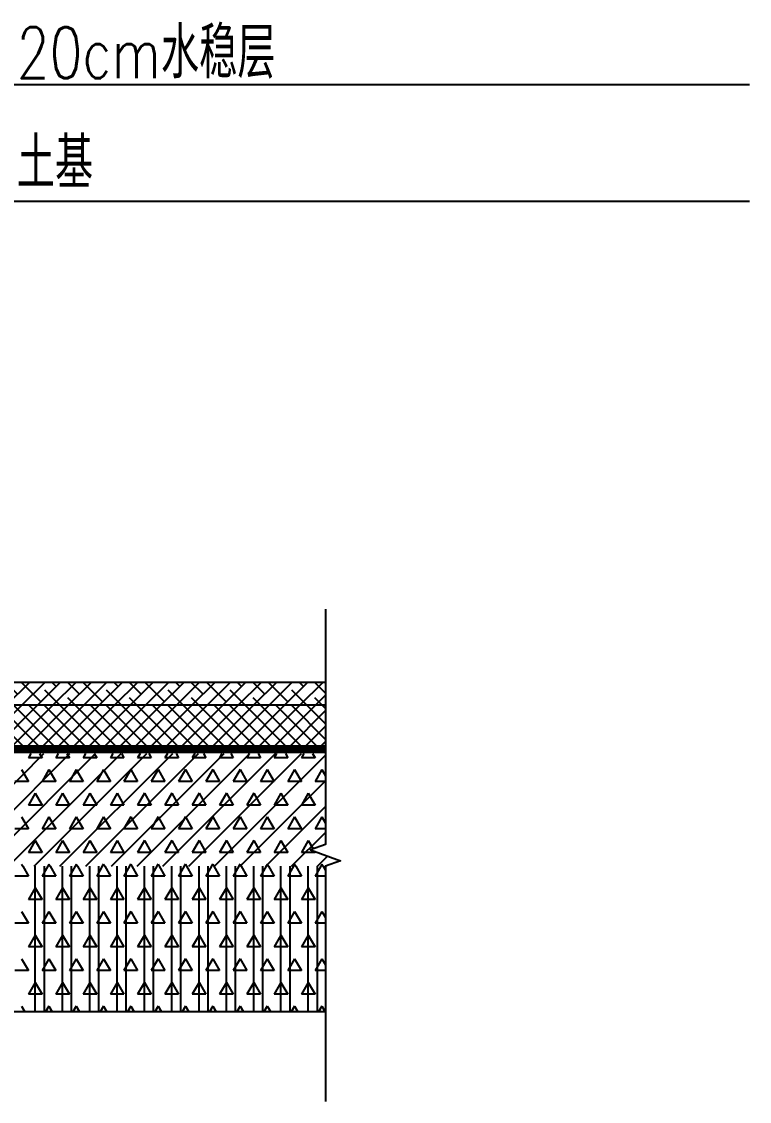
# Model space of a CAD drawing. Extents: x 755 to 3219, y -184 to 287.
# Drawn here: x 2931.9 to 2981.9, y -23.9 to 50.2 of the extents above; entities that cross this region are included whole.
import ezdxf

# ---------------------------------------------------------------- set-up
doc = ezdxf.new("R2010")
doc.units = 0
for name, color, linetype in [('RN', 3, 'Continuous'), ('填充', 30, 'Continuous'), ('标注', 7, 'Continuous')]:
    doc.layers.add(name, color=color, linetype=linetype)
doc.styles.add('gpshz', font='txt.shx', dxfattribs={"width": 0.75, "bigfont": 'hztxt.shx'})

msp = doc.modelspace()

# ---------------------------------------------------------------- hatches: boundary and pattern name
at = {"layer": '填充'}
h = msp.add_hatch(dxfattribs=at)
h.set_pattern_fill('ANSI38', color=8, scale=6, style=0)
h.set_pattern_definition([(45, (-674.6232, 4.052), (-0.53033009, 0.53033009), []), (135, (-674.6232, 4.052), (-1.59099026, 0.53033009), [1.875, -1.125])])
h.paths.add_polyline_path([(2930.294, 4.482), (2930.294, 4.883), (2930.294, 4.883), (2930.294, 4.883), (2930.294, 4.482, -0.000002), (2930.294, 4.482), (2930.294, 4.883), (2888.772, 4.883), (2888.772, 3.283), (2930.294, 3.283), (2930.294, 3.842), (2930.294, 4.082), (2930.294, 4.082), (2930.294, 4.482, 0.000002)])
h.paths.add_polyline_path([(2952.761, 4.883), (2930.294, 4.883), (2930.294, 4.793, -0.414214), (2930.494, 4.593, -0.414211), (2930.294, 4.393), (2930.294, 3.283), (2952.761, 3.283)])
h = msp.add_hatch(dxfattribs=at)
h.set_pattern_fill('ANSI37', color=8, scale=6, style=0)
h.set_pattern_definition([(45, (-674.6232, 4.052), (-0.53033009, 0.53033009), []), (135, (-674.6232, 4.052), (-0.53033009, -0.53033009), [])])
h.paths.add_polyline_path([(2930.294, 2.425, -0.446775), (2930.072, 2.624, -0.446772), (2930.294, 2.823), (2930.294, 3.092), (2930.294, 3.092), (2930.294, 3.283), (2888.772, 3.283), (2888.772, 0.483), (2930.294, 0.483)])
h.paths.add_polyline_path([(2952.761, 3.283), (2930.294, 3.283), (2930.294, 2.823, -0.382387), (2930.472, 2.624, -0.382385), (2930.294, 2.425), (2930.294, 0.483), (2952.761, 0.483)])

# ---------------------------------------------------------------- linework, layer by layer
at = {"color": 6}
for p, q in [((2952.761, 3.283, 2085.19), (2888.781, 3.283, 2085.19)), ((2952.761, 0.483, 2085.19), (2888.781, 0.483, 2085.19))]:
    msp.add_line(p, q, dxfattribs=at)
at = {"color": 8}
for p, q in [((2930.295, -3.161), (2933.428, -0.027)), ((2930.295, -4.928), (2935.196, -0.027)), ((2930.295, -6.696), (2936.964, -0.027)), ((2930.992, -7.767), (2938.731, -0.027)), ((2932.76, -7.767), (2940.499, -0.027)), ((2934.527, -7.767), (2942.267, -0.027)), ((2936.295, -7.767), (2944.035, -0.027)), ((2938.063, -7.767), (2945.802, -0.027)), ((2939.831, -7.767), (2947.57, -0.027)), ((2941.599, -7.767), (2949.338, -0.027)), ((2943.366, -7.767), (2951.106, -0.027)), ((2945.134, -7.767), (2952.761, -0.14)), ((2946.902, -7.767), (2952.761, -1.908)), ((2948.67, -7.767), (2952.761, -3.676)), ((2950.437, -7.767), (2952.761, -5.444)), ((2952.205, -7.767), (2952.903, -7.069)), ((2932.83, -17.767), (2932.83, -7.767)), ((2933.455, -17.767), (2933.455, -7.767)), ((2934.705, -17.767), (2934.705, -7.767)), ((2935.33, -17.767), (2935.33, -7.767)), ((2936.58, -17.767), (2936.58, -7.767)), ((2937.205, -17.767), (2937.205, -7.767)), ((2938.455, -17.767), (2938.455, -7.767)), ((2939.08, -17.767), (2939.08, -7.767)), ((2940.33, -17.767), (2940.33, -7.767)), ((2940.955, -17.767), (2940.955, -7.767)), ((2942.205, -17.767), (2942.205, -7.767)), ((2942.83, -17.767), (2942.83, -7.767)), ((2944.08, -17.767), (2944.08, -7.767)), ((2944.705, -17.767), (2944.705, -7.767)), ((2945.955, -17.767), (2945.955, -7.767)), ((2946.58, -17.767), (2946.58, -7.767)), ((2947.83, -17.767), (2947.83, -7.767)), ((2948.455, -17.767), (2948.455, -7.767)), ((2949.705, -17.767), (2949.705, -7.767)), ((2950.33, -17.767), (2950.33, -7.767)), ((2951.58, -17.767), (2951.58, -7.767)), ((2952.205, -17.767), (2952.205, -7.767))]:
    msp.add_line(p, q, dxfattribs=at)
at = {"linetype": 'Continuous', "elevation": 2085.19}
msp.add_lwpolyline([(2952.761, 9.883), (2952.761, -6.267), (2951.73, -6.642), (2953.791, -7.392), (2952.761, -7.767), (2952.761, -23.917)], dxfattribs=at)
at = {"color": 6, "const_width": 0.5, "elevation": 2085.19}
msp.add_lwpolyline([(2888.776, 0.233), (2952.761, 0.233)], dxfattribs=at)
at = {"layer": 'RN', "color": 6}
for p, q in [((2888.776, 4.883, 2085.19), (2952.761, 4.883, 2085.19)), ((2952.761, -17.767, 2085.19), (2888.776, -17.767, 2085.19))]:
    msp.add_line(p, q, dxfattribs=at)
at = {"layer": '填充', "color": 8}
for p, q in [((2932.529, -0.027), (2932.361, -0.319)), ((2933.298, -0.319), (2932.361, -0.319)), ((2933.13, -0.027), (2933.298, -0.319)), ((2934.404, -0.027), (2934.236, -0.319)), ((2935.173, -0.319), (2934.236, -0.319)), ((2935.005, -0.027), (2935.173, -0.319)), ((2936.279, -0.027), (2936.111, -0.319)), ((2937.048, -0.319), (2936.111, -0.319)), ((2936.88, -0.027), (2937.048, -0.319)), ((2938.154, -0.027), (2937.986, -0.319)), ((2938.923, -0.319), (2937.986, -0.319)), ((2938.755, -0.027), (2938.923, -0.319)), ((2940.029, -0.027), (2939.861, -0.319)), ((2940.798, -0.319), (2939.861, -0.319)), ((2940.63, -0.027), (2940.798, -0.319)), ((2941.904, -0.027), (2941.736, -0.319)), ((2942.673, -0.319), (2941.736, -0.319)), ((2942.505, -0.027), (2942.673, -0.319)), ((2943.779, -0.027), (2943.611, -0.319)), ((2944.548, -0.319), (2943.611, -0.319)), ((2944.38, -0.027), (2944.548, -0.319)), ((2945.654, -0.027), (2945.486, -0.319)), ((2946.423, -0.319), (2945.486, -0.319)), ((2946.255, -0.027), (2946.423, -0.319)), ((2947.529, -0.027), (2947.361, -0.319)), ((2948.298, -0.319), (2947.361, -0.319)), ((2948.13, -0.027), (2948.298, -0.319)), ((2949.404, -0.027), (2949.236, -0.319)), ((2950.173, -0.319), (2949.236, -0.319)), ((2950.005, -0.027), (2950.173, -0.319)), ((2951.279, -0.027), (2951.111, -0.319)), ((2952.048, -0.319), (2951.111, -0.319)), ((2951.88, -0.027), (2952.048, -0.319)), ((2931.892, -1.131), (2932.361, -1.943)), ((2933.767, -1.131), (2933.298, -1.943)), ((2933.767, -1.131), (2934.236, -1.943)), ((2935.642, -1.131), (2935.173, -1.943)), ((2935.642, -1.131), (2936.111, -1.943)), ((2937.517, -1.131), (2937.048, -1.943)), ((2937.517, -1.131), (2937.986, -1.943)), ((2939.392, -1.131), (2938.923, -1.943)), ((2939.392, -1.131), (2939.861, -1.943)), ((2941.267, -1.131), (2940.798, -1.943)), ((2941.267, -1.131), (2941.736, -1.943)), ((2943.142, -1.131), (2942.673, -1.943)), ((2943.142, -1.131), (2943.611, -1.943)), ((2945.017, -1.131), (2944.548, -1.943)), ((2945.017, -1.131), (2945.486, -1.943)), ((2946.892, -1.131), (2946.423, -1.943)), ((2946.892, -1.131), (2947.361, -1.943)), ((2948.767, -1.131), (2948.298, -1.943)), ((2948.767, -1.131), (2949.236, -1.943)), ((2950.642, -1.131), (2950.173, -1.943)), ((2950.642, -1.131), (2951.111, -1.943)), ((2952.517, -1.131), (2952.048, -1.943)), ((2952.517, -1.131), (2952.761, -1.553)), ((2932.361, -1.943), (2931.423, -1.943)), ((2934.236, -1.943), (2933.298, -1.943)), ((2936.111, -1.943), (2935.173, -1.943)), ((2937.986, -1.943), (2937.048, -1.943)), ((2939.861, -1.943), (2938.923, -1.943)), ((2941.736, -1.943), (2940.798, -1.943)), ((2943.611, -1.943), (2942.673, -1.943)), ((2945.486, -1.943), (2944.548, -1.943)), ((2947.361, -1.943), (2946.423, -1.943)), ((2949.236, -1.943), (2948.298, -1.943)), ((2951.111, -1.943), (2950.173, -1.943)), ((2952.761, -1.943), (2952.048, -1.943)), ((2932.83, -2.755), (2932.361, -3.567)), ((2932.83, -2.755), (2933.298, -3.567)), ((2934.705, -2.755), (2934.236, -3.567)), ((2934.705, -2.755), (2935.173, -3.567)), ((2936.58, -2.755), (2936.111, -3.567)), ((2936.58, -2.755), (2937.048, -3.567)), ((2938.455, -2.755), (2937.986, -3.567)), ((2938.455, -2.755), (2938.923, -3.567)), ((2940.33, -2.755), (2939.861, -3.567)), ((2940.33, -2.755), (2940.798, -3.567)), ((2942.205, -2.755), (2941.736, -3.567)), ((2942.205, -2.755), (2942.673, -3.567)), ((2944.08, -2.755), (2943.611, -3.567)), ((2944.08, -2.755), (2944.548, -3.567)), ((2945.955, -2.755), (2945.486, -3.567)), ((2945.955, -2.755), (2946.423, -3.567)), ((2947.83, -2.755), (2947.361, -3.567)), ((2947.83, -2.755), (2948.298, -3.567)), ((2949.705, -2.755), (2949.236, -3.567)), ((2949.705, -2.755), (2950.173, -3.567)), ((2951.58, -2.755), (2951.111, -3.567)), ((2951.58, -2.755), (2952.048, -3.567)), ((2933.298, -3.567), (2932.361, -3.567)), ((2935.173, -3.567), (2934.236, -3.567)), ((2937.048, -3.567), (2936.111, -3.567)), ((2938.923, -3.567), (2937.986, -3.567)), ((2940.798, -3.567), (2939.861, -3.567)), ((2942.673, -3.567), (2941.736, -3.567)), ((2944.548, -3.567), (2943.611, -3.567)), ((2946.423, -3.567), (2945.486, -3.567)), ((2948.298, -3.567), (2947.361, -3.567)), ((2950.173, -3.567), (2949.236, -3.567)), ((2952.048, -3.567), (2951.111, -3.567)), ((2931.892, -4.379), (2932.361, -5.191)), ((2933.767, -4.379), (2933.298, -5.191)), ((2933.767, -4.379), (2934.236, -5.191)), ((2935.642, -4.379), (2935.173, -5.191)), ((2935.642, -4.379), (2936.111, -5.191)), ((2937.517, -4.379), (2937.048, -5.191)), ((2937.517, -4.379), (2937.986, -5.191)), ((2939.392, -4.379), (2938.923, -5.191)), ((2939.392, -4.379), (2939.861, -5.191)), ((2941.267, -4.379), (2940.798, -5.191)), ((2941.267, -4.379), (2941.736, -5.191)), ((2943.142, -4.379), (2942.673, -5.191)), ((2943.142, -4.379), (2943.611, -5.191)), ((2945.017, -4.379), (2944.548, -5.191)), ((2945.017, -4.379), (2945.486, -5.191)), ((2946.892, -4.379), (2946.423, -5.191)), ((2946.892, -4.379), (2947.361, -5.191)), ((2948.767, -4.379), (2948.298, -5.191)), ((2948.767, -4.379), (2949.236, -5.191)), ((2950.642, -4.379), (2950.173, -5.191)), ((2950.642, -4.379), (2951.111, -5.191)), ((2952.517, -4.379), (2952.048, -5.191)), ((2952.517, -4.379), (2952.761, -4.801)), ((2932.361, -5.191), (2931.423, -5.191)), ((2934.236, -5.191), (2933.298, -5.191)), ((2936.111, -5.191), (2935.173, -5.191)), ((2937.986, -5.191), (2937.048, -5.191)), ((2939.861, -5.191), (2938.923, -5.191)), ((2941.736, -5.191), (2940.798, -5.191)), ((2943.611, -5.191), (2942.673, -5.191)), ((2945.486, -5.191), (2944.548, -5.191)), ((2947.361, -5.191), (2946.423, -5.191)), ((2949.236, -5.191), (2948.298, -5.191)), ((2951.111, -5.191), (2950.173, -5.191)), ((2952.761, -5.191), (2952.048, -5.191)), ((2932.83, -6.003), (2932.361, -6.815)), ((2932.83, -6.003), (2933.298, -6.815)), ((2934.705, -6.003), (2934.236, -6.815)), ((2934.705, -6.003), (2935.173, -6.815)), ((2936.58, -6.003), (2936.111, -6.815)), ((2936.58, -6.003), (2937.048, -6.815)), ((2938.455, -6.003), (2937.986, -6.815)), ((2938.455, -6.003), (2938.923, -6.815)), ((2940.33, -6.003), (2939.861, -6.815)), ((2940.33, -6.003), (2940.798, -6.815)), ((2942.205, -6.003), (2941.736, -6.815)), ((2942.205, -6.003), (2942.673, -6.815)), ((2944.08, -6.003), (2943.611, -6.815)), ((2944.08, -6.003), (2944.548, -6.815)), ((2945.955, -6.003), (2945.486, -6.815)), ((2945.955, -6.003), (2946.423, -6.815)), ((2947.83, -6.003), (2947.361, -6.815)), ((2947.83, -6.003), (2948.298, -6.815)), ((2949.705, -6.003), (2949.236, -6.815)), ((2949.705, -6.003), (2950.173, -6.815)), ((2951.58, -6.003), (2951.111, -6.815)), ((2951.58, -6.003), (2951.91, -6.576)), ((2933.298, -6.815), (2932.361, -6.815)), ((2935.173, -6.815), (2934.236, -6.815)), ((2937.048, -6.815), (2936.111, -6.815)), ((2938.923, -6.815), (2937.986, -6.815)), ((2940.798, -6.815), (2939.861, -6.815)), ((2942.673, -6.815), (2941.736, -6.815)), ((2944.548, -6.815), (2943.611, -6.815)), ((2946.423, -6.815), (2945.486, -6.815)), ((2948.298, -6.815), (2947.361, -6.815)), ((2950.173, -6.815), (2949.236, -6.815)), ((2952.048, -6.815), (2951.111, -6.815)), ((2952.006, -6.742), (2952.048, -6.815)), ((2931.892, -7.627), (2931.973, -7.767)), ((2931.973, -7.767), (2932.361, -8.438)), ((2933.686, -7.767), (2933.298, -8.438)), ((2933.767, -7.627), (2933.686, -7.767)), ((2933.767, -7.627), (2933.848, -7.767)), ((2933.848, -7.767), (2934.236, -8.438)), ((2935.561, -7.767), (2935.173, -8.438)), ((2935.642, -7.627), (2935.561, -7.767)), ((2935.642, -7.627), (2935.723, -7.767)), ((2935.723, -7.767), (2936.111, -8.438)), ((2937.436, -7.767), (2937.048, -8.438)), ((2937.517, -7.627), (2937.436, -7.767)), ((2937.517, -7.627), (2937.598, -7.767)), ((2937.598, -7.767), (2937.986, -8.438)), ((2939.311, -7.767), (2938.923, -8.438)), ((2939.392, -7.627), (2939.311, -7.767)), ((2939.392, -7.627), (2939.473, -7.767)), ((2939.473, -7.767), (2939.861, -8.438)), ((2941.186, -7.767), (2940.798, -8.438)), ((2941.267, -7.627), (2941.186, -7.767)), ((2941.267, -7.627), (2941.348, -7.767)), ((2941.348, -7.767), (2941.736, -8.438)), ((2943.061, -7.767), (2942.673, -8.438)), ((2943.142, -7.627), (2943.061, -7.767)), ((2943.142, -7.627), (2943.223, -7.767)), ((2943.223, -7.767), (2943.611, -8.438)), ((2944.936, -7.767), (2944.548, -8.438)), ((2945.017, -7.627), (2944.936, -7.767)), ((2945.017, -7.627), (2945.098, -7.767)), ((2945.098, -7.767), (2945.486, -8.438)), ((2946.811, -7.767), (2946.423, -8.438)), ((2946.892, -7.627), (2946.811, -7.767)), ((2946.892, -7.627), (2946.973, -7.767)), ((2946.973, -7.767), (2947.361, -8.438)), ((2948.686, -7.767), (2948.298, -8.438)), ((2948.767, -7.627), (2948.686, -7.767)), ((2948.767, -7.627), (2948.848, -7.767)), ((2948.848, -7.767), (2949.236, -8.438)), ((2950.561, -7.767), (2950.173, -8.438)), ((2950.642, -7.627), (2950.561, -7.767)), ((2950.642, -7.627), (2950.723, -7.767)), ((2950.723, -7.767), (2951.111, -8.438)), ((2952.436, -7.767), (2952.048, -8.438)), ((2952.517, -7.627), (2952.436, -7.767)), ((2952.517, -7.627), (2952.598, -7.767)), ((2952.598, -7.767), (2952.761, -8.048)), ((2932.361, -8.438), (2931.423, -8.438)), ((2934.236, -8.438), (2933.298, -8.438)), ((2936.111, -8.438), (2935.173, -8.438)), ((2937.986, -8.438), (2937.048, -8.438)), ((2939.861, -8.438), (2938.923, -8.438)), ((2941.736, -8.438), (2940.798, -8.438)), ((2943.611, -8.438), (2942.673, -8.438)), ((2945.486, -8.438), (2944.548, -8.438)), ((2947.361, -8.438), (2946.423, -8.438)), ((2949.236, -8.438), (2948.298, -8.438)), ((2951.111, -8.438), (2950.173, -8.438)), ((2952.761, -8.438), (2952.048, -8.438)), ((2932.83, -9.25), (2932.361, -10.062)), ((2932.83, -9.25), (2933.298, -10.062)), ((2934.705, -9.25), (2934.236, -10.062)), ((2934.705, -9.25), (2935.173, -10.062)), ((2936.58, -9.25), (2936.111, -10.062)), ((2936.58, -9.25), (2937.048, -10.062)), ((2938.455, -9.25), (2937.986, -10.062)), ((2938.455, -9.25), (2938.923, -10.062)), ((2940.33, -9.25), (2939.861, -10.062)), ((2940.33, -9.25), (2940.798, -10.062)), ((2942.205, -9.25), (2941.736, -10.062)), ((2942.205, -9.25), (2942.673, -10.062)), ((2944.08, -9.25), (2943.611, -10.062)), ((2944.08, -9.25), (2944.548, -10.062)), ((2945.955, -9.25), (2945.486, -10.062)), ((2945.955, -9.25), (2946.423, -10.062)), ((2947.83, -9.25), (2947.361, -10.062)), ((2947.83, -9.25), (2948.298, -10.062)), ((2949.705, -9.25), (2949.236, -10.062)), ((2949.705, -9.25), (2950.173, -10.062)), ((2951.58, -9.25), (2951.111, -10.062)), ((2951.58, -9.25), (2952.048, -10.062)), ((2933.298, -10.062), (2932.361, -10.062)), ((2935.173, -10.062), (2934.236, -10.062)), ((2937.048, -10.062), (2936.111, -10.062)), ((2938.923, -10.062), (2937.986, -10.062)), ((2940.798, -10.062), (2939.861, -10.062)), ((2942.673, -10.062), (2941.736, -10.062)), ((2944.548, -10.062), (2943.611, -10.062)), ((2946.423, -10.062), (2945.486, -10.062)), ((2948.298, -10.062), (2947.361, -10.062)), ((2950.173, -10.062), (2949.236, -10.062)), ((2952.048, -10.062), (2951.111, -10.062)), ((2931.892, -10.874), (2932.361, -11.686)), ((2933.767, -10.874), (2933.298, -11.686)), ((2933.767, -10.874), (2934.236, -11.686)), ((2935.642, -10.874), (2935.173, -11.686)), ((2935.642, -10.874), (2936.111, -11.686)), ((2937.517, -10.874), (2937.048, -11.686)), ((2937.517, -10.874), (2937.986, -11.686)), ((2939.392, -10.874), (2938.923, -11.686)), ((2939.392, -10.874), (2939.861, -11.686)), ((2941.267, -10.874), (2940.798, -11.686)), ((2941.267, -10.874), (2941.736, -11.686)), ((2943.142, -10.874), (2942.673, -11.686)), ((2943.142, -10.874), (2943.611, -11.686)), ((2945.017, -10.874), (2944.548, -11.686)), ((2945.017, -10.874), (2945.486, -11.686)), ((2946.892, -10.874), (2946.423, -11.686)), ((2946.892, -10.874), (2947.361, -11.686)), ((2948.767, -10.874), (2948.298, -11.686)), ((2948.767, -10.874), (2949.236, -11.686)), ((2950.642, -10.874), (2950.173, -11.686)), ((2950.642, -10.874), (2951.111, -11.686)), ((2952.517, -10.874), (2952.048, -11.686)), ((2952.517, -10.874), (2952.761, -11.296)), ((2932.361, -11.686), (2931.423, -11.686)), ((2934.236, -11.686), (2933.298, -11.686)), ((2936.111, -11.686), (2935.173, -11.686)), ((2937.986, -11.686), (2937.048, -11.686)), ((2939.861, -11.686), (2938.923, -11.686)), ((2941.736, -11.686), (2940.798, -11.686)), ((2943.611, -11.686), (2942.673, -11.686)), ((2945.486, -11.686), (2944.548, -11.686)), ((2947.361, -11.686), (2946.423, -11.686)), ((2949.236, -11.686), (2948.298, -11.686)), ((2951.111, -11.686), (2950.173, -11.686)), ((2952.761, -11.686), (2952.048, -11.686)), ((2932.83, -12.498), (2932.361, -13.31)), ((2932.83, -12.498), (2933.298, -13.31)), ((2934.705, -12.498), (2934.236, -13.31)), ((2934.705, -12.498), (2935.173, -13.31)), ((2936.58, -12.498), (2936.111, -13.31)), ((2936.58, -12.498), (2937.048, -13.31)), ((2938.455, -12.498), (2937.986, -13.31)), ((2938.455, -12.498), (2938.923, -13.31)), ((2940.33, -12.498), (2939.861, -13.31)), ((2940.33, -12.498), (2940.798, -13.31)), ((2942.205, -12.498), (2941.736, -13.31)), ((2942.205, -12.498), (2942.673, -13.31)), ((2944.08, -12.498), (2943.611, -13.31)), ((2944.08, -12.498), (2944.548, -13.31)), ((2945.955, -12.498), (2945.486, -13.31)), ((2945.955, -12.498), (2946.423, -13.31)), ((2947.83, -12.498), (2947.361, -13.31)), ((2947.83, -12.498), (2948.298, -13.31)), ((2949.705, -12.498), (2949.236, -13.31)), ((2949.705, -12.498), (2950.173, -13.31)), ((2951.58, -12.498), (2951.111, -13.31)), ((2951.58, -12.498), (2952.048, -13.31)), ((2933.298, -13.31), (2932.361, -13.31)), ((2935.173, -13.31), (2934.236, -13.31)), ((2937.048, -13.31), (2936.111, -13.31)), ((2938.923, -13.31), (2937.986, -13.31)), ((2940.798, -13.31), (2939.861, -13.31)), ((2942.673, -13.31), (2941.736, -13.31)), ((2944.548, -13.31), (2943.611, -13.31)), ((2946.423, -13.31), (2945.486, -13.31)), ((2948.298, -13.31), (2947.361, -13.31)), ((2950.173, -13.31), (2949.236, -13.31)), ((2952.048, -13.31), (2951.111, -13.31)), ((2931.892, -14.122), (2932.361, -14.934)), ((2933.767, -14.122), (2933.298, -14.934)), ((2933.767, -14.122), (2934.236, -14.934)), ((2935.642, -14.122), (2935.173, -14.934)), ((2935.642, -14.122), (2936.111, -14.934)), ((2937.517, -14.122), (2937.048, -14.934)), ((2937.517, -14.122), (2937.986, -14.934)), ((2939.392, -14.122), (2938.923, -14.934)), ((2939.392, -14.122), (2939.861, -14.934)), ((2941.267, -14.122), (2940.798, -14.934)), ((2941.267, -14.122), (2941.736, -14.934)), ((2943.142, -14.122), (2942.673, -14.934)), ((2943.142, -14.122), (2943.611, -14.934)), ((2945.017, -14.122), (2944.548, -14.934)), ((2945.017, -14.122), (2945.486, -14.934)), ((2946.892, -14.122), (2946.423, -14.934)), ((2946.892, -14.122), (2947.361, -14.934)), ((2948.767, -14.122), (2948.298, -14.934)), ((2948.767, -14.122), (2949.236, -14.934)), ((2950.642, -14.122), (2950.173, -14.934)), ((2950.642, -14.122), (2951.111, -14.934)), ((2952.517, -14.122), (2952.048, -14.934)), ((2952.517, -14.122), (2952.761, -14.543)), ((2932.361, -14.934), (2931.423, -14.934)), ((2934.236, -14.934), (2933.298, -14.934)), ((2936.111, -14.934), (2935.173, -14.934)), ((2937.986, -14.934), (2937.048, -14.934)), ((2939.861, -14.934), (2938.923, -14.934)), ((2941.736, -14.934), (2940.798, -14.934)), ((2943.611, -14.934), (2942.673, -14.934)), ((2945.486, -14.934), (2944.548, -14.934)), ((2947.361, -14.934), (2946.423, -14.934)), ((2949.236, -14.934), (2948.298, -14.934)), ((2951.111, -14.934), (2950.173, -14.934)), ((2952.761, -14.934), (2952.048, -14.934)), ((2932.83, -15.745), (2932.361, -16.557)), ((2932.83, -15.745), (2933.298, -16.557)), ((2934.705, -15.745), (2934.236, -16.557)), ((2934.705, -15.745), (2935.173, -16.557)), ((2936.58, -15.745), (2936.111, -16.557)), ((2936.58, -15.745), (2937.048, -16.557)), ((2938.455, -15.745), (2937.986, -16.557)), ((2938.455, -15.745), (2938.923, -16.557)), ((2940.33, -15.745), (2939.861, -16.557)), ((2940.33, -15.745), (2940.798, -16.557)), ((2942.205, -15.745), (2941.736, -16.557)), ((2942.205, -15.745), (2942.673, -16.557)), ((2944.08, -15.745), (2943.611, -16.557)), ((2944.08, -15.745), (2944.548, -16.557)), ((2945.955, -15.745), (2945.486, -16.557)), ((2945.955, -15.745), (2946.423, -16.557)), ((2947.83, -15.745), (2947.361, -16.557)), ((2947.83, -15.745), (2948.298, -16.557)), ((2949.705, -15.745), (2949.236, -16.557)), ((2949.705, -15.745), (2950.173, -16.557)), ((2951.58, -15.745), (2951.111, -16.557)), ((2951.58, -15.745), (2952.048, -16.557)), ((2933.298, -16.557), (2932.361, -16.557)), ((2935.173, -16.557), (2934.236, -16.557)), ((2937.048, -16.557), (2936.111, -16.557)), ((2938.923, -16.557), (2937.986, -16.557)), ((2940.798, -16.557), (2939.861, -16.557)), ((2942.673, -16.557), (2941.736, -16.557)), ((2944.548, -16.557), (2943.611, -16.557)), ((2946.423, -16.557), (2945.486, -16.557)), ((2948.298, -16.557), (2947.361, -16.557)), ((2950.173, -16.557), (2949.236, -16.557)), ((2952.048, -16.557), (2951.111, -16.557)), ((2931.892, -17.369), (2932.122, -17.767)), ((2933.767, -17.369), (2933.538, -17.767)), ((2933.767, -17.369), (2933.997, -17.767)), ((2935.642, -17.369), (2935.413, -17.767)), ((2935.642, -17.369), (2935.872, -17.767)), ((2937.517, -17.369), (2937.288, -17.767)), ((2937.517, -17.369), (2937.747, -17.767)), ((2939.392, -17.369), (2939.163, -17.767)), ((2939.392, -17.369), (2939.622, -17.767)), ((2941.267, -17.369), (2941.038, -17.767)), ((2941.267, -17.369), (2941.497, -17.767)), ((2943.142, -17.369), (2942.913, -17.767)), ((2943.142, -17.369), (2943.372, -17.767)), ((2945.017, -17.369), (2944.788, -17.767)), ((2945.017, -17.369), (2945.247, -17.767)), ((2946.892, -17.369), (2946.663, -17.767)), ((2946.892, -17.369), (2947.122, -17.767)), ((2948.767, -17.369), (2948.538, -17.767)), ((2948.767, -17.369), (2948.997, -17.767)), ((2950.642, -17.369), (2950.413, -17.767)), ((2950.642, -17.369), (2950.872, -17.767)), ((2952.517, -17.369), (2952.288, -17.767)), ((2952.517, -17.369), (2952.747, -17.767))]:
    msp.add_line(p, q, dxfattribs=at)
at = {"layer": '标注'}
for p, q in [((2930.294, 45.907, 2085.19), (2981.873, 45.907, 2085.19)), ((2930.294, 37.907, 2085.19), (2981.873, 37.907, 2085.19))]:
    msp.add_line(p, q, dxfattribs=at)

# ---------------------------------------------------------------- texts
at = {"layer": '标注', "style": 'gpshz', "width": 0.75}
for s, p in [('20cm水稳层', (2931.56, 46.35, 2085.19)), ('土基', (2931.56, 38.776, 2085.19))]:
    msp.add_text(s, height=3.5, dxfattribs=at).set_placement(p)

doc.saveas('drawing.dxf')
